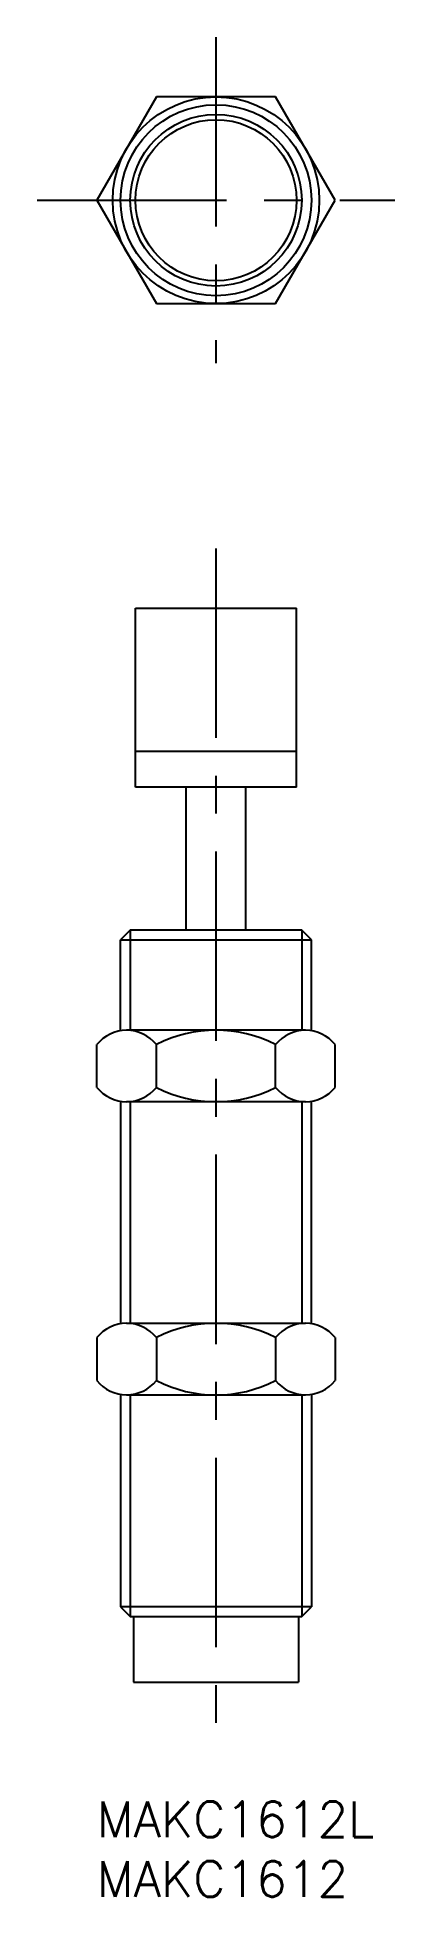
# Model space of a CAD drawing. Extents: x -5 to 25, y -8 to 148.
import ezdxf

# ---------------------------------------------------------------- set-up
doc = ezdxf.new("R2010")
doc.units = 0
doc.header["$LTSCALE"] = 0.5
doc.linetypes.add('CENTER', pattern=[50.8, 31.75, -6.35, 6.35, -6.35])
for name, color, linetype in [('MSM_CENTER', 1, 'CENTER'), ('MSM_CONTINUOUS', 7, 'CONTINUOUS'), ('MSM_NARROW', 5, 'CONTINUOUS'), ('MSM_PART_NUMBER', 7, 'CONTINUOUS')]:
    doc.layers.add(name, color=color, linetype=linetype)
doc.styles.get("Standard").update_dxf_attribs({"font": 'txt.shx', "height": 3, "bigfont": 'bigfont.shx'})

# ---------------------------------------------------------------- blocks, each defined once
blk = doc.blocks.new('*U2')
at = {"layer": 'MSM_PART_NUMBER'}
blk.add_text('MAKC1612L', height=3, dxfattribs=at).set_placement((0, -3))
blk = doc.blocks.new('*U3')
at = {"layer": 'MSM_PART_NUMBER'}
blk.add_text('MAKC1612', height=3, dxfattribs=at).set_placement((0, -8))

msp = doc.modelspace()

# ---------------------------------------------------------------- linework, layer by layer
at = {"layer": 'MSM_CENTER'}
for p, q in [((10, 147.84), (10, 120.52)), ((-5, 134.18), (25, 134.18)), ((10, 105), (10, 5))]:
    msp.add_line(p, q, dxfattribs=at)
at = {"layer": 'MSM_CONTINUOUS'}
for p, q in [((5, 142.84), (0, 134.18)), ((15, 142.84), (5, 142.84)), ((20, 134.18), (15, 142.84)), ((0, 134.18), (5, 125.52)), ((15, 125.52), (20, 134.18)), ((5, 125.52), (15, 125.52)), ((3.25, 100), (16.75, 100)), ((3.25, 85), (3.25, 100)), ((16.75, 85), (16.75, 100)), ((3.25, 88), (16.75, 88)), ((16.75, 85), (3.25, 85)), ((7.5, 73), (7.5, 85)), ((12.5, 73), (12.5, 85)), ((2.81, 73), (2, 72.19)), ((2, 64.59), (2, 72.19)), ((2, 72.19), (18, 72.19)), ((17.19, 73), (2.81, 73)), ((18, 72.19), (17.19, 73)), ((18, 64.59), (18, 72.19)), ((17.5, 64.62), (2.5, 64.62)), ((0, 59.82), (0, 63.42)), ((5, 59.82), (5, 63.42)), ((15, 59.82), (15, 63.42)), ((20, 59.82), (20, 63.42)), ((2, 58.66), (2, 40.02)), ((17.5, 58.62), (2.5, 58.62)), ((18, 40.02), (18, 58.66)), ((2.5, 40.06), (17.5, 40.06)), ((0, 38.86), (0, 35.26)), ((5, 38.86), (5, 35.26)), ((15, 38.86), (15, 35.26)), ((20, 38.86), (20, 35.26)), ((2, 34.1), (2, 16.31)), ((2.5, 34.06), (17.5, 34.06)), ((18, 34.1), (18, 16.31)), ((18, 16.31), (2, 16.31)), ((2, 16.31), (2.81, 15.5)), ((17.19, 15.5), (18, 16.31)), ((2.81, 15.5), (17.19, 15.5)), ((3.08, 15.5), (3.08, 10)), ((16.92, 15.5), (16.92, 10)), ((3.08, 10), (16.92, 10))]:
    msp.add_line(p, q, dxfattribs=at)
for radius in [8.66, 8, 6.75]:
    msp.add_circle((10, 134.18), radius, dxfattribs=at)
for centre, radius, start, end in [((2.5, 61.42), 3.2, 38.718, 141.282), ((10, 53.61), 11.02, 63.0085, 116.9915), ((17.5, 61.42), 3.2, 38.718, 141.282), ((2.5, 61.83), 3.2, 218.718, 321.282), ((10, 69.64), 11.02, 243.0085, 296.9915), ((17.5, 61.83), 3.2, 218.718, 321.282), ((2.5, 36.86), 3.2, 38.718, 141.282), ((10, 29.05), 11.02, 63.0085, 116.9915), ((17.5, 36.86), 3.2, 38.718, 141.282), ((2.5, 37.27), 3.2, 218.718, 321.282), ((10, 45.08), 11.02, 243.0085, 296.9915), ((17.5, 37.27), 3.2, 218.718, 321.282)]:
    msp.add_arc(centre, radius, start, end, dxfattribs=at)
at = {"layer": 'MSM_NARROW'}
for p, q in [((2.81, 73), (2.81, 64.62)), ((17.19, 73), (17.19, 64.62)), ((2.81, 58.62), (2.81, 40.06)), ((17.19, 58.62), (17.19, 40.06)), ((2.81, 34.06), (2.81, 15.5)), ((17.19, 34.06), (17.19, 15.5))]:
    msp.add_line(p, q, dxfattribs=at)
msp.add_circle((10, 134.18), 7.19, dxfattribs=at)

# ---------------------------------------------------------------- block references
at = {"layer": 'MSM_CONTINUOUS'}
for name in ['*U2', '*U3']:
    msp.add_blockref(name, (0, 0), dxfattribs=at)

doc.saveas('drawing.dxf')
